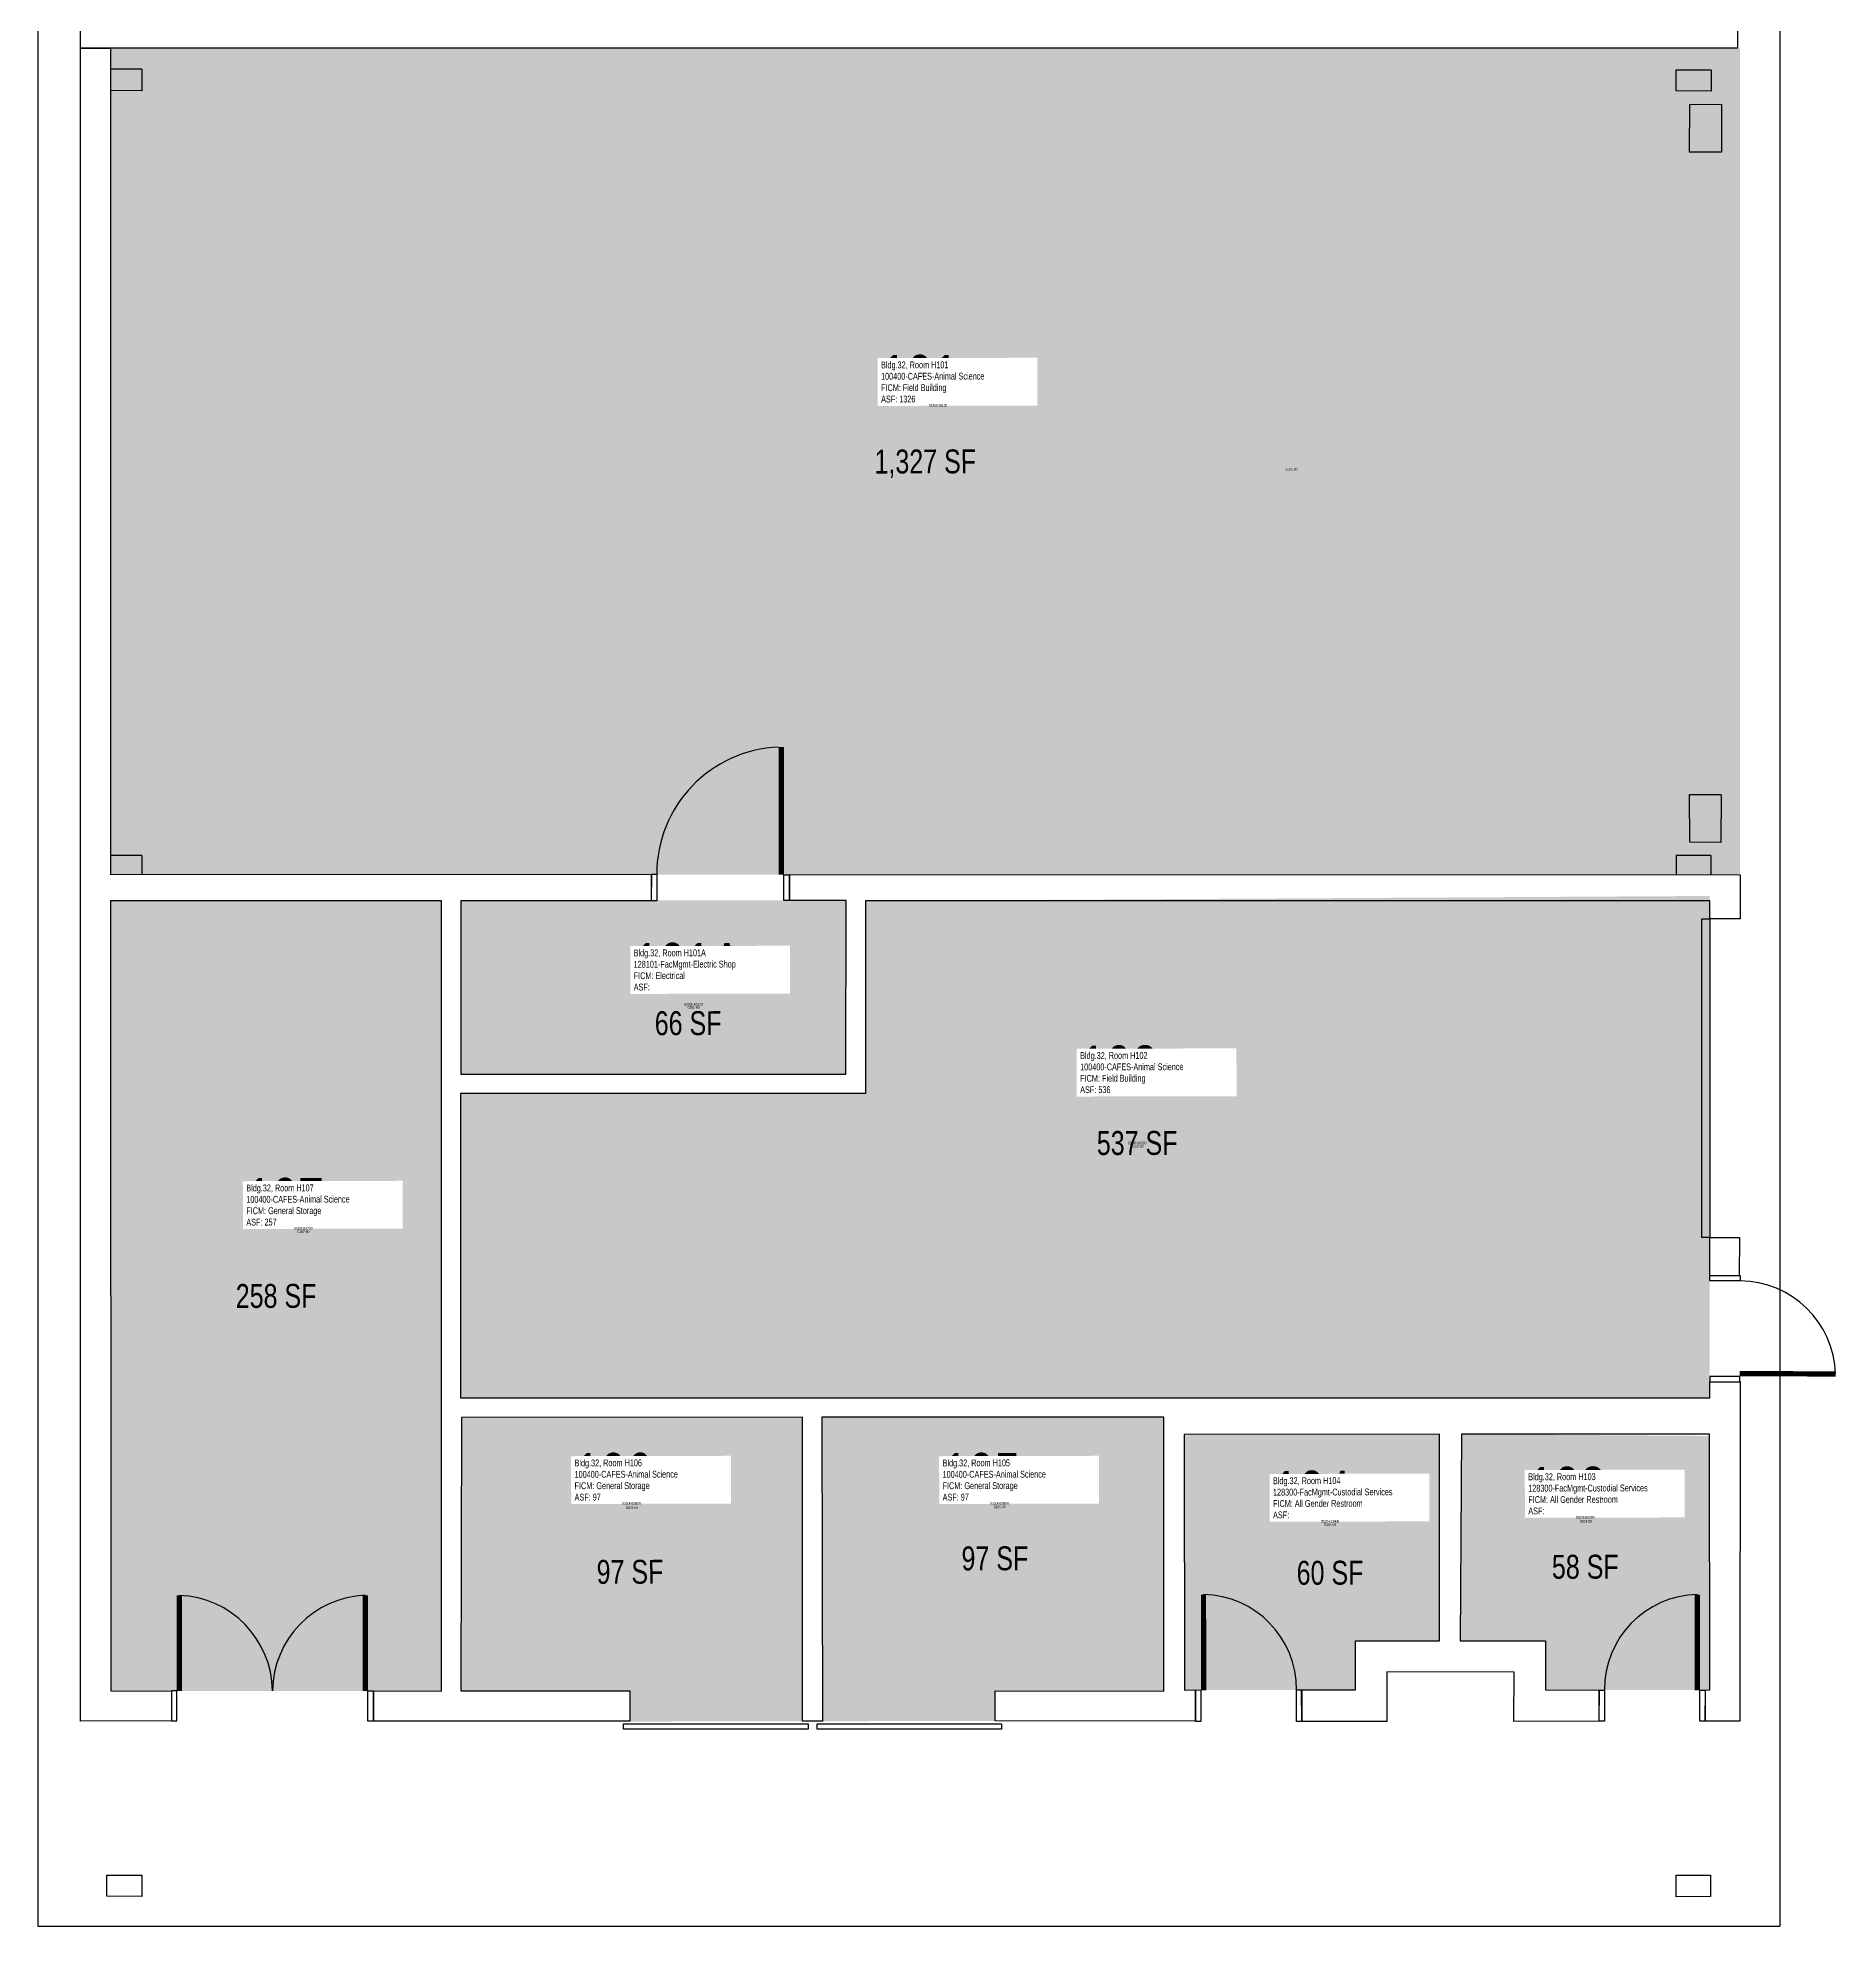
# Model space of a CAD drawing. Header units: inches. Extents: x -16 to 662, y -77 to 1987.
# Drawn here: x -16 to 662, y -77 to 634 of the extents above; entities that cross this region are included whole.
import ezdxf
from ezdxf.enums import TextEntityAlignment as Align

# ---------------------------------------------------------------- set-up
doc = ezdxf.new("R2010")
doc.units = ezdxf.units.IN
doc.header["$MEASUREMENT"] = 0
doc.linetypes.add('DASHED2', pattern=[0.375, 0.25, -0.125])
for name, color, linetype in [('A-COLS', 5, 'Continuous'), ('A-DOOR', 2, 'Continuous'), ('A-IDEN-RNUM', 7, 'Continuous'), ('A-IDEN-SNUM', 4, 'Continuous'), ('A-IDEN-VNUM', 4, 'Continuous'), ('A-ROOF', 2, 'DASHED2'), ('A-WALL', 5, 'Continuous'), ('AREA-TEXT', 3, 'Continuous'), ('Rooms-Category-Color', 7, 'Continuous'), ('Rooms-College-Color', 7, 'Continuous'), ('Rooms-Department-Color', 7, 'Continuous'), ('Rooms-Division-Color', 7, 'Continuous'), ('Rooms-Information', 7, 'Continuous')]:
    doc.layers.add(name, color=color, linetype=linetype)
doc.styles.add('AREA', font='arial.ttf', dxfattribs={"width": 0.75, "height": 15})
doc.styles.add('ID', font='ARIALN.TTF', dxfattribs={"width": 0.85, "height": 0.25})

msp = doc.modelspace()

# ---------------------------------------------------------------- hatches: boundary and pattern name
at = {"layer": 'Rooms-Category-Color', "true_color": 0xfbafa2}
for points in [[(11.34, 630.11), (625.02, 630.11), (625.02, 318.79), (11.34, 318.79)], [(143.21, 236.42), (295.63, 236.41), (295.69, 308.95), (613.63, 310.81), (613.6, 121.75), (143.2, 121.76)]]:
    msp.add_hatch(color=21, dxfattribs=at).paths.add_polyline_path(points)
at = {"layer": 'Rooms-Category-Color', "true_color": 0xe3c5e1}
for points in [[(11.34, 309.01), (136.03, 309.01), (136.03, 11.35), (11.34, 11.35)], [(143.46, 114.39), (271.94, 114.52), (271.95, 0.02), (206.98, -0.15), (206.97, 11.45), (143.26, 11.57)], [(279.19, 114.45), (408, 114.42), (407.99, 11.37), (344.46, 11.48), (344.47, 0.12), (279.51, -0.02)]]:
    msp.add_hatch(color=254, dxfattribs=at).paths.add_polyline_path(points)
at = {"layer": 'Rooms-Category-Color', "true_color": 0xadadad}
for points in [[(143.21, 309.12), (288.3, 309.12), (288.3, 243.71), (143.21, 243.71)], [(415.73, 107.99), (511.83, 108.07), (511.9, 30.25), (480.21, 30.34), (480.18, 11.76), (415.83, 11.69)], [(520.1, 108.11), (613.54, 107.44), (613.7, 11.76), (551.72, 11.76), (551.78, 30.26), (519.62, 30.22)]]:
    msp.add_hatch(color=253, dxfattribs=at).paths.add_polyline_path(points)
at = {"layer": 'Rooms-College-Color', "true_color": 0xe3c5e1}
for points in [[(11.34, 630.11), (625.02, 630.11), (625.02, 318.79), (11.34, 318.79)], [(11.34, 309.01), (136.03, 309.01), (136.03, 11.35), (11.34, 11.35)], [(143.21, 236.42), (295.63, 236.41), (295.69, 308.95), (613.63, 310.81), (613.6, 121.75), (143.2, 121.76)], [(143.46, 114.39), (271.94, 114.52), (271.95, 0.02), (206.98, -0.15), (206.97, 11.45), (143.26, 11.57)], [(279.19, 114.45), (408, 114.42), (407.99, 11.37), (344.46, 11.48), (344.47, 0.12), (279.51, -0.02)]]:
    msp.add_hatch(color=254, dxfattribs=at).paths.add_polyline_path(points)
at = {"layer": 'Rooms-College-Color', "true_color": 0xadadad}
for points in [[(143.21, 309.12), (288.3, 309.12), (288.3, 243.71), (143.21, 243.71)], [(415.73, 107.99), (511.83, 108.07), (511.9, 30.25), (480.21, 30.34), (480.18, 11.76), (415.83, 11.69)], [(520.1, 108.11), (613.54, 107.44), (613.7, 11.76), (551.72, 11.76), (551.78, 30.26), (519.62, 30.22)]]:
    msp.add_hatch(color=253, dxfattribs=at).paths.add_polyline_path(points)
at = {"layer": 'Rooms-Department-Color', "true_color": 0xe3c5e1}
for points in [[(11.34, 630.11), (625.02, 630.11), (625.02, 318.79), (11.34, 318.79)], [(11.34, 309.01), (136.03, 309.01), (136.03, 11.35), (11.34, 11.35)], [(143.21, 236.42), (295.63, 236.41), (295.69, 308.95), (613.63, 310.81), (613.6, 121.75), (143.2, 121.76)], [(143.46, 114.39), (271.94, 114.52), (271.95, 0.02), (206.98, -0.15), (206.97, 11.45), (143.26, 11.57)], [(279.19, 114.45), (408, 114.42), (407.99, 11.37), (344.46, 11.48), (344.47, 0.12), (279.51, -0.02)]]:
    msp.add_hatch(color=254, dxfattribs=at).paths.add_polyline_path(points)
at = {"layer": 'Rooms-Department-Color', "true_color": 0xacacac}
for points in [[(143.21, 309.12), (288.3, 309.12), (288.3, 243.71), (143.21, 243.71)], [(415.73, 107.99), (511.83, 108.07), (511.9, 30.25), (480.21, 30.34), (480.18, 11.76), (415.83, 11.69)], [(520.1, 108.11), (613.54, 107.44), (613.7, 11.76), (551.72, 11.76), (551.78, 30.26), (519.62, 30.22)]]:
    msp.add_hatch(color=253, dxfattribs=at).paths.add_polyline_path(points)
at = {"layer": 'Rooms-Division-Color', "true_color": 0xe3c5e1}
for points in [[(11.34, 630.11), (625.02, 630.11), (625.02, 318.79), (11.34, 318.79)], [(11.34, 309.01), (136.03, 309.01), (136.03, 11.35), (11.34, 11.35)], [(143.21, 236.42), (295.63, 236.41), (295.69, 308.95), (613.63, 310.81), (613.6, 121.75), (143.2, 121.76)], [(143.46, 114.39), (271.94, 114.52), (271.95, 0.02), (206.98, -0.15), (206.97, 11.45), (143.26, 11.57)], [(279.19, 114.45), (408, 114.42), (407.99, 11.37), (344.46, 11.48), (344.47, 0.12), (279.51, -0.02)]]:
    msp.add_hatch(color=254, dxfattribs=at).paths.add_polyline_path(points)
at = {"layer": 'Rooms-Division-Color', "true_color": 0xadadad}
for points in [[(143.21, 309.12), (288.3, 309.12), (288.3, 243.71), (143.21, 243.71)], [(415.73, 107.99), (511.83, 108.07), (511.9, 30.25), (480.21, 30.34), (480.18, 11.76), (415.83, 11.69)], [(520.1, 108.11), (613.54, 107.44), (613.7, 11.76), (551.72, 11.76), (551.78, 30.26), (519.62, 30.22)]]:
    msp.add_hatch(color=253, dxfattribs=at).paths.add_polyline_path(points)

# ---------------------------------------------------------------- linework, layer by layer
at = {"layer": 'A-COLS'}
for p, q in [((23.08, 622.15), (11.34, 622.15)), ((23.13, 326.08), (11.31, 326.08)), ((23.13, 326.08), (23.13, 318.93)), ((9.89, -58.02), (23.07, -57.97)), ((9.89, -65.9), (9.89, -58.02)), ((23.07, -57.97), (23.08, -66.01)), ((600.92, -58.04), (613.94, -58.01)), ((600.93, -66.08), (600.92, -58.04)), ((613.94, -58.01), (613.95, -66.05)), ((23.08, -66.01), (9.89, -65.9)), ((613.95, -66.05), (600.93, -66.08))]:
    msp.add_line(p, q, dxfattribs=at)
for points in [[(23.08, 622.15), (23.09, 614.1), (11.34, 614.11)], [(614.13, 621.97), (614.14, 613.93), (600.94, 614.04), (600.94, 621.92), (613.97, 621.95)], [(618.01, 609.01), (618.06, 591), (606.01, 590.91), (606.12, 608.94), (618.01, 608.97)], [(617.95, 348.96), (617.85, 330.95), (606.1, 331.03), (606.04, 349.04), (617.95, 348.97)], [(614, 326.04), (600.97, 326.01), (600.97, 318.79)], [(614, 326.04), (613.99, 318.8)]]:
    msp.add_lwpolyline(points, dxfattribs=at)
at = {"layer": 'A-DOOR', "const_width": 2}
for points in [[(264.01, 366.93), (263.97, 318.84)], [(624.85, 130.87), (661.01, 130.81)], [(37.28, 11.41), (37.28, 47.41)], [(107.29, 47.44), (107.29, 11.4)], [(422.96, 47.71), (422.99, 11.68)], [(608.95, 47.71), (608.98, 11.69)]]:
    msp.add_lwpolyline(points, dxfattribs=at)
at = {"layer": 'A-DOOR'}
for points in [[(217.04, 309.03), (215.07, 309.03), (215.07, 318.96), (217.04, 318.96)], [(264.93, 318.82), (267.05, 318.82), (267.05, 309.11), (264.93, 309.11)], [(610.62, 302.22), (613.6, 302.22), (613.6, 182.22), (610.62, 182.22)], [(613.6, 167.91), (625.06, 167.91), (625.06, 165.86), (613.6, 165.86)], [(625.01, 129.82), (613.63, 129.82), (613.63, 127.87), (625.01, 127.87)], [(36.32, 11.42), (34.25, 11.42), (34.25, 0.09), (36.32, 0.09)], [(108.26, 11.4), (110.32, 11.4), (110.32, 0.07), (108.26, 0.07)], [(422, -0.08), (419.89, -0.08), (420.01, 11.78), (421.94, 11.66)], [(457.96, 11.76), (459.96, 11.76), (459.96, -0.09), (457.96, -0.09)], [(571.99, 11.72), (573.97, 11.72), (573.97, 0.02), (571.99, 0.02)], [(609.94, 11.7), (611.93, 11.7), (611.93, 0.01), (609.94, 0.01)], [(204.51, -1.02), (274.02, -1.02), (274.02, -2.99), (204.51, -2.99)], [(277.52, -1.03), (346.88, -1.03), (346.88, -3.01), (277.52, -3.01)]]:
    msp.add_lwpolyline(points, close=True, dxfattribs=at)
for centre, radius, start, end in [((264.95, 319.03), 47.92, 92.37623, 180.08568), ((624.84, 129.66), 36.19, 1.82195, 89.64573), ((35.93, 11.03), 36.4, 0.73294, 87.87539), ((108.7, 11.1), 36.37, 92.21987, 179.37417), ((422.38, 12.13), 35.58, 359.4064, 89.0673), ((609.7, 11.99), 35.73, 91.19759, 180.42814)]:
    msp.add_arc(centre, radius, start, end, dxfattribs=at)
at = {"layer": 'A-ROOF'}
msp.add_lwpolyline([(-16.07, -77.21), (640.1, -77.21), (640.3, 1986.73), (-15.87, 1986.73)], close=True, dxfattribs=at)
at = {"layer": 'A-WALL'}
for p, q in [((0, 0), (0.08, 630.11)), ((0.08, 630.11), (11.34, 630.11)), ((11.34, 630.11), (11.31, 318.86)), ((11.31, 318.86), (215.07, 318.96)), ((215.07, 318.96), (214.95, 308.98)), ((267.05, 309.11), (267.02, 318.91)), ((267.02, 318.91), (625.02, 318.79)), ((625.02, 318.79), (625.09, 302.23)), ((11.34, 309.12), (11.39, 11.45)), ((135.98, 309.03), (11.34, 309.01)), ((136.03, 11.35), (135.98, 309.03)), ((143.21, 309.12), (143.24, 243.67)), ((214.95, 308.98), (143.21, 309.03)), ((288.33, 309.1), (267.05, 309.11)), ((288.3, 243.71), (288.33, 309.1)), ((295.69, 308.95), (295.63, 236.41)), ((613.64, 308.96), (295.69, 308.95)), ((613.68, 302.21), (613.64, 308.96)), ((625.09, 302.23), (613.68, 302.21)), ((143.24, 243.67), (288.3, 243.71)), ((295.63, 236.41), (143.17, 236.42)), ((143.17, 236.42), (143.2, 121.76)), ((613.6, 167.91), (613.65, 182.22)), ((613.65, 182.22), (624.85, 182.23)), ((624.85, 182.24), (624.69, 167.78)), ((624.69, 167.78), (613.6, 167.91)), ((143.2, 121.76), (613.6, 121.75)), ((613.6, 121.75), (613.63, 127.87)), ((613.63, 127.87), (625.04, 127.86)), ((625.04, 127.9), (624.95, 0.04)), ((143.46, 114.39), (143.26, 11.44)), ((271.94, 114.52), (143.46, 114.39)), ((271.95, 0.02), (271.94, 114.52)), ((408, 114.46), (279.19, 114.45)), ((279.19, 114.45), (279.51, -0.02)), ((407.98, 11.37), (408, 114.46)), ((511.83, 108.09), (415.73, 107.99)), ((415.73, 107.99), (415.83, 11.68)), ((511.9, 30.25), (511.83, 108.09)), ((520.1, 108.11), (519.62, 30.22)), ((613.54, 108.08), (520.1, 108.11)), ((613.64, 11.76), (613.54, 108.08)), ((480.15, 11.76), (480.21, 30.26)), ((480.21, 30.26), (511.9, 30.25)), ((519.62, 30.22), (551.78, 30.26)), ((551.78, 30.26), (551.72, 11.76)), ((492, 18.56), (491.96, -0.07)), ((539.94, 18.45), (492, 18.56)), ((539.89, -0.05), (539.94, 18.45)), ((11.39, 11.45), (34.24, 11.34)), ((34.24, 11.34), (34.25, 0.09)), ((110.32, 0.07), (110.32, 11.4)), ((110.32, 11.4), (136.03, 11.35)), ((143.26, 11.44), (206.95, 11.45)), ((206.95, 11.45), (206.97, 0.04)), ((344.47, 0.12), (344.46, 11.38)), ((344.46, 11.38), (407.98, 11.37)), ((415.83, 11.68), (420, 11.78)), ((420, 11.78), (419.91, 0.03)), ((459.96, -0.09), (459.89, 11.8)), ((459.89, 11.8), (480.15, 11.76)), ((551.72, 11.76), (571.99, 11.72)), ((571.99, 11.72), (571.89, -0.03)), ((611.93, 0.01), (612.03, 11.75)), ((612.03, 11.75), (613.64, 11.76)), ((34.25, 0.09), (0, 0)), ((206.97, 0.04), (110.32, 0.07)), ((279.51, -0.02), (271.95, 0.02)), ((419.91, 0.03), (344.47, 0.12)), ((624.95, 0.04), (611.93, 0.01)), ((491.96, -0.07), (459.96, -0.09)), ((571.89, -0.03), (539.89, -0.05))]:
    msp.add_line(p, q, dxfattribs=at)
msp.add_lwpolyline([(624.22, 1970.7), (624.08, 630.05), (0.08, 630.11), (0.22, 1970.76)], close=True, dxfattribs=at)

# ---------------------------------------------------------------- texts
at = {"layer": 'A-IDEN-RNUM', "style": 'ID', "width": 0.85}
for s, p in [('0101-00', (456.1, 471.54)), ('0101-A0', (230.97, 268.86)), ('0102-00', (398.11, 216.48)), ('0107-00', (83.98, 184.4)), ('0106-00', (207.68, 80.46)), ('0105-00', (346.21, 80.74)), ('0104-00', (470.71, 74.03)), ('0103-00', (566.97, 75.29))]:
    msp.add_text(s, height=1, rotation=0.12976, dxfattribs=at).set_placement(p, align=Align.MIDDLE)
at = {"layer": 'A-IDEN-SNUM', "style": 'ID', "width": 0.85}
for s, p in [('0320H10100', (322.99, 495.57)), ('0320H101A0', (230.95, 270.01)), ('0320H10200', (397.98, 217.78)), ('0320H10700', (83.92, 185.59)), ('0320H10600', (207.55, 82.02)), ('0320H10500', (346.15, 82.02)), ('0320H10400', (470.6, 75.32)), ('0320H10300', (566.73, 76.81))]:
    msp.add_text(s, height=1, rotation=0.12976, dxfattribs=at).set_placement(p, align=Align.MIDDLE)
at = {"layer": 'A-IDEN-VNUM', "style": 'ID', "width": 0.85}
for s, p in [('101', (316.16, 505.54)), ('101A', (228.83, 284.1)), ('102', (391.13, 245.44)), ('107', (77.09, 195.56)), ('106', (200.71, 91.99)), ('105', (339.32, 91.99)), ('104', (463.77, 85.29)), ('103', (559.9, 86.78))]:
    msp.add_text(s, height=18, rotation=0.12976, dxfattribs=at).set_placement(p, align=Align.MIDDLE)
at = {"layer": 'AREA-TEXT', "style": 'AREA', "width": 0.75}
for s, p in [('1,327 SF', (318.18, 474.45)), ('66 SF', (228.86, 262.9)), ('537 SF', (397.98, 217.78)), ('258 SF', (73.69, 160.18)), ('97 SF', (344.4, 61.34)), ('97 SF', (206.98, 56.26)), ('60 SF', (470.62, 55.92)), ('58 SF', (566.75, 58.18))]:
    msp.add_text(s, height=9, rotation=0.12976, dxfattribs=at).set_placement(p, align=Align.MIDDLE_CENTER)

# ---------------------------------------------------------------- next in the draw order: texts
at = {"layer": 'Rooms-Information', "char_height": 2.5714, "width": 57.6, "attachment_point": 7, "rotation": 0.12976, "style": 'ID', "bg_fill": 3, "box_fill_scale": 1.5, "bg_fill_color": 256, "bg_fill_true_color": 13158600, "bg_fill_transparency": 0}
for s, insert in [('Bldg.32, Room H101^M^J100400-CAFES-Animal Science^M^JFICM: Field Building^M^JASF: 1326', (301.55, 496.62)), ('Bldg.32, Room H101A^M^J128101-FacMgmt-Electric Shop^M^JFICM: Electrical^M^JASF: ', (208.37, 275.17)), ('Bldg.32, Room H102^M^J100400-CAFES-Animal Science^M^JFICM: Field Building^M^JASF: 536', (376.53, 236.52)), ('Bldg.32, Room H107^M^J100400-CAFES-Animal Science^M^JFICM: General Storage^M^JASF: 257', (62.48, 186.64)), ('Bldg.32, Room H106^M^J100400-CAFES-Animal Science^M^JFICM: General Storage^M^JASF: 97', (186.11, 83.07)), ('Bldg.32, Room H105^M^J100400-CAFES-Animal Science^M^JFICM: General Storage^M^JASF: 97', (324.72, 83.07)), ('Bldg.32, Room H104^M^J128300-FacMgmt-Custodial Services^M^JFICM: All Gender Restroom^M^JASF: ', (449.16, 76.37)), ('Bldg.32, Room H103^M^J128300-FacMgmt-Custodial Services^M^JFICM: All Gender Restroom^M^JASF: ', (545.29, 77.86))]:
    msp.add_mtext(s, dxfattribs=dict(at, insert=insert))

doc.saveas('drawing.dxf')
